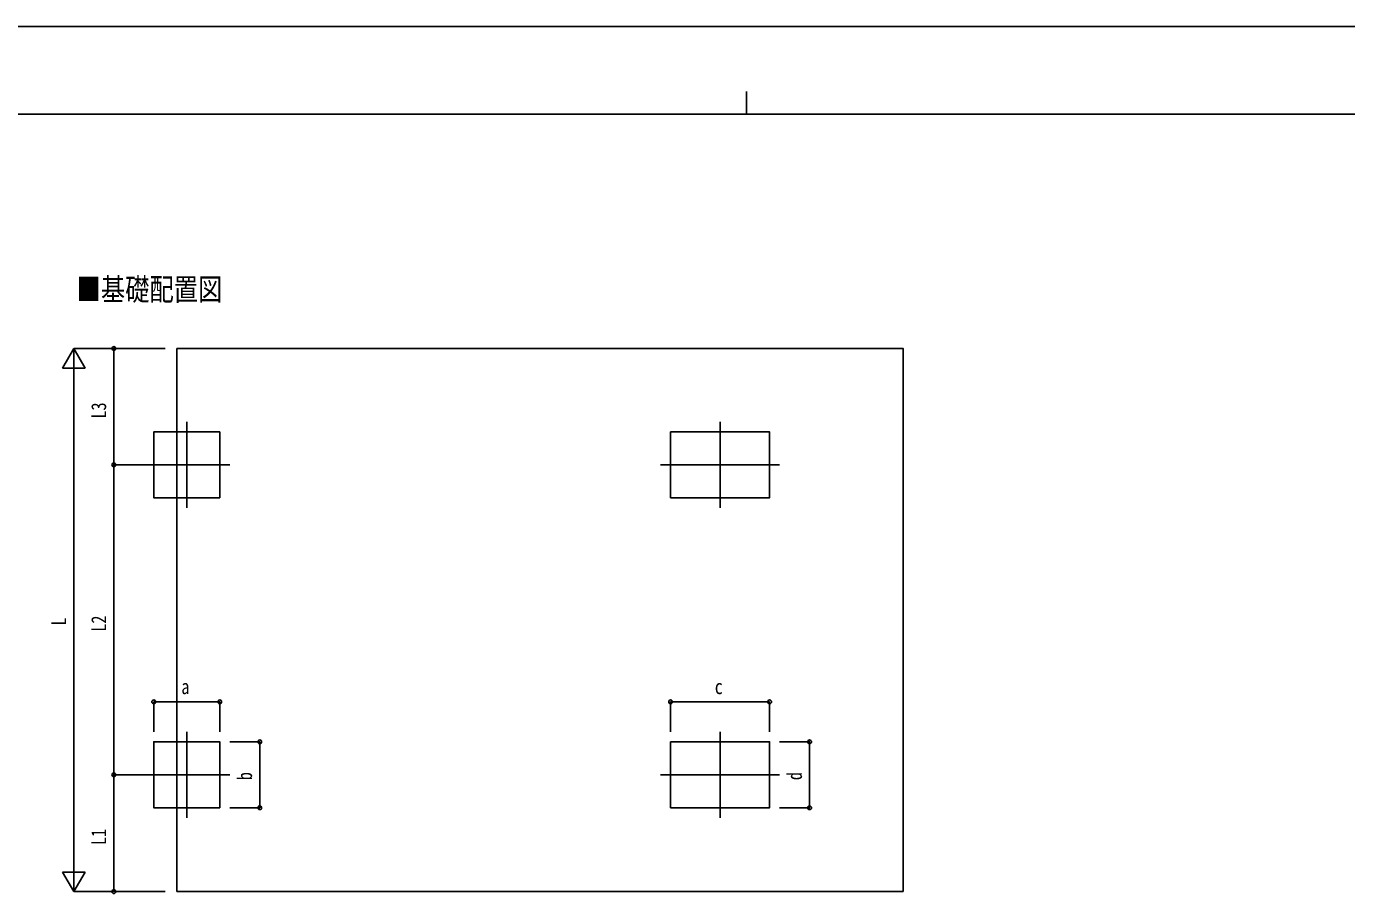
# Model space of a CAD drawing. Units: millimetres, scale not verified. Extents: x -18922 to 18922, y -13365 to 13365.
# Drawn here: x -7227 to 5981, y 4651 to 13365 of the extents above; entities that cross this region are included whole.
import ezdxf
from ezdxf.enums import TextEntityAlignment as Align

# ---------------------------------------------------------------- set-up
doc = ezdxf.new("R2010")
doc.units = ezdxf.units.MM
doc.header["$LTSCALE"] = 50
for name, color, linetype in [('0-2_USER1', 3, 'Continuous'), ('0-4_YKK_12', 2, 'Continuous'), ('0-6_YKK_A1', 4, 'Continuous'), ('0-7_YKK_D', 6, 'Continuous'), ('0-8_YKK_ZWAK', 7, 'Continuous')]:
    doc.layers.add(name, color=color, linetype=linetype)
doc.styles.add('ＭＳ ゴシック', font='')
doc.styles.get('ＭＳ ゴシック').set_extended_font_data('MS Gothic')

msp = doc.modelspace()

# ---------------------------------------------------------------- linework, layer by layer
at = {"layer": '0-4_YKK_12'}
for p, q in [((-5622.91, 9409.73), (-5622.91, 8549.73)), ((-286.41, 9409.73), (-286.41, 8549.73)), ((-5192.91, 8979.73), (-6052.91, 8979.73)), ((308.59, 8979.73), (-881.41, 8979.73)), ((-5622.91, 6309.73), (-5622.91, 5449.73)), ((-286.41, 6309.73), (-286.41, 5449.73)), ((-5192.91, 5879.73), (-6052.91, 5879.73)), ((308.59, 5879.73), (-881.41, 5879.73))]:
    msp.add_line(p, q, dxfattribs=at)
at = {"layer": '0-6_YKK_A1'}
for p, q in [((-5721.41, 10142.57), (-5721.41, 4710.73)), ((-5721.41, 4710.73), (1546.59, 4710.73))]:
    msp.add_line(p, q, dxfattribs=at)
msp.add_lwpolyline([(-5721.41, 10142.57), (1546.59, 10142.57), (1546.59, 4710.73)], dxfattribs=at)
for points in [[(-5292.91, 8649.73), (-5292.91, 9309.73), (-5952.91, 9309.73), (-5952.91, 8649.73)], [(-781.41, 9309.73), (208.59, 9309.73), (208.59, 8649.73), (-781.41, 8649.73)], [(-5292.91, 5549.73), (-5292.91, 6209.73), (-5952.91, 6209.73), (-5952.91, 5549.73)], [(-781.41, 6209.73), (208.59, 6209.73), (208.59, 5549.73), (-781.41, 5549.73)]]:
    msp.add_lwpolyline(points, close=True, dxfattribs=at)
at = {"layer": '0-7_YKK_D'}
for p, q in [((-6752.91, 10142.57), (-6865.41, 9947.72)), ((-5838.41, 10142.57), (-6753.91, 10142.57)), ((-6752.91, 10142.57), (-6640.41, 9947.72)), ((-6752.91, 10142.57), (-6752.91, 9752.86)), ((-6052.91, 10142.57), (-6353.91, 10142.57)), ((-6352.91, 8979.73), (-6352.91, 10142.57)), ((-6865.41, 9947.72), (-6640.41, 9947.72)), ((-6752.91, 4935.73), (-6752.91, 9917.57)), ((-6052.91, 8979.73), (-6353.91, 8979.73)), ((-6052.91, 8979.73), (-6353.91, 8979.73)), ((-6352.91, 5879.73), (-6352.91, 8979.73)), ((-5952.91, 6309.73), (-5952.91, 6610.73)), ((-5292.91, 6609.73), (-5952.91, 6609.73)), ((-5292.91, 6309.73), (-5292.91, 6610.73)), ((-781.41, 6309.73), (-781.41, 6610.73)), ((208.59, 6609.73), (-781.41, 6609.73)), ((208.59, 6309.73), (208.59, 6610.73)), ((-5192.91, 6209.73), (-4891.91, 6209.73)), ((-4892.91, 5549.73), (-4892.91, 6209.73)), ((308.59, 6209.73), (609.59, 6209.73)), ((608.59, 5549.73), (608.59, 6209.73)), ((-6052.91, 5879.73), (-6353.91, 5879.73)), ((-6052.91, 5879.73), (-6353.91, 5879.73)), ((-6352.91, 4710.73), (-6352.91, 5879.73)), ((-5192.91, 5549.73), (-4891.91, 5549.73)), ((308.59, 5549.73), (609.59, 5549.73)), ((-6752.91, 4710.73), (-6752.91, 5100.44)), ((-6752.91, 4710.73), (-6865.41, 4905.58)), ((-6640.41, 4905.58), (-6865.41, 4905.58)), ((-6752.91, 4710.73), (-6640.41, 4905.58)), ((-5838.41, 4710.73), (-6753.91, 4710.73)), ((-6052.91, 4710.73), (-6353.91, 4710.73))]:
    msp.add_line(p, q, dxfattribs=at)
for centre in [(-6352.91, 10142.57), (-6352.91, 8979.73), (-6352.91, 8979.73), (-5952.91, 6609.73), (-5292.91, 6609.73), (-781.41, 6609.73), (208.59, 6609.73), (-4892.91, 6209.73), (608.59, 6209.73), (-6352.91, 5879.73), (-6352.91, 5879.73), (-4892.91, 5549.73), (608.59, 5549.73), (-6352.91, 4710.73)]:
    msp.add_circle(centre, 19.12, dxfattribs=at)
at = {"layer": '0-8_YKK_ZWAK'}
for p, q in [((-22.41, 12712.5), (-22.41, 12487.5)), ((17527.59, 12487.5), (-17572.41, 12487.5))]:
    msp.add_line(p, q, dxfattribs=at)
msp.add_lwpolyline([(-18922.5, -13365), (18922.5, -13365), (18922.5, 13365), (-18922.5, 13365)], close=True, dxfattribs=at)

# ---------------------------------------------------------------- texts
at = {"layer": '0-2_USER1', "style": 'ＭＳ ゴシック', "width": 0.8}
msp.add_text('■基礎配置図', height=222.7, dxfattribs=at).set_placement((-6724.66, 10556.78), align=Align.BOTTOM_LEFT)
at = {"layer": '0-7_YKK_D', "style": 'ＭＳ ゴシック', "width": 0.8}
for s, p in [('L3', (-6384.91, 9442.35)), ('L', (-6784.91, 7372.65)), ('L2', (-6384.91, 7310.93)), ('b', (-4924.91, 5825.73)), ('d', (576.59, 5825.73)), ('L1', (-6384.91, 5176.43))]:
    msp.add_text(s, height=148.5, rotation=90, dxfattribs=at).set_placement(p, align=Align.BOTTOM_LEFT)
for s, p in [('a', (-5676.91, 6641.73)), ('c', (-340.41, 6641.73))]:
    msp.add_text(s, height=148.5, dxfattribs=at).set_placement(p, align=Align.BOTTOM_LEFT)

doc.saveas('drawing.dxf')
